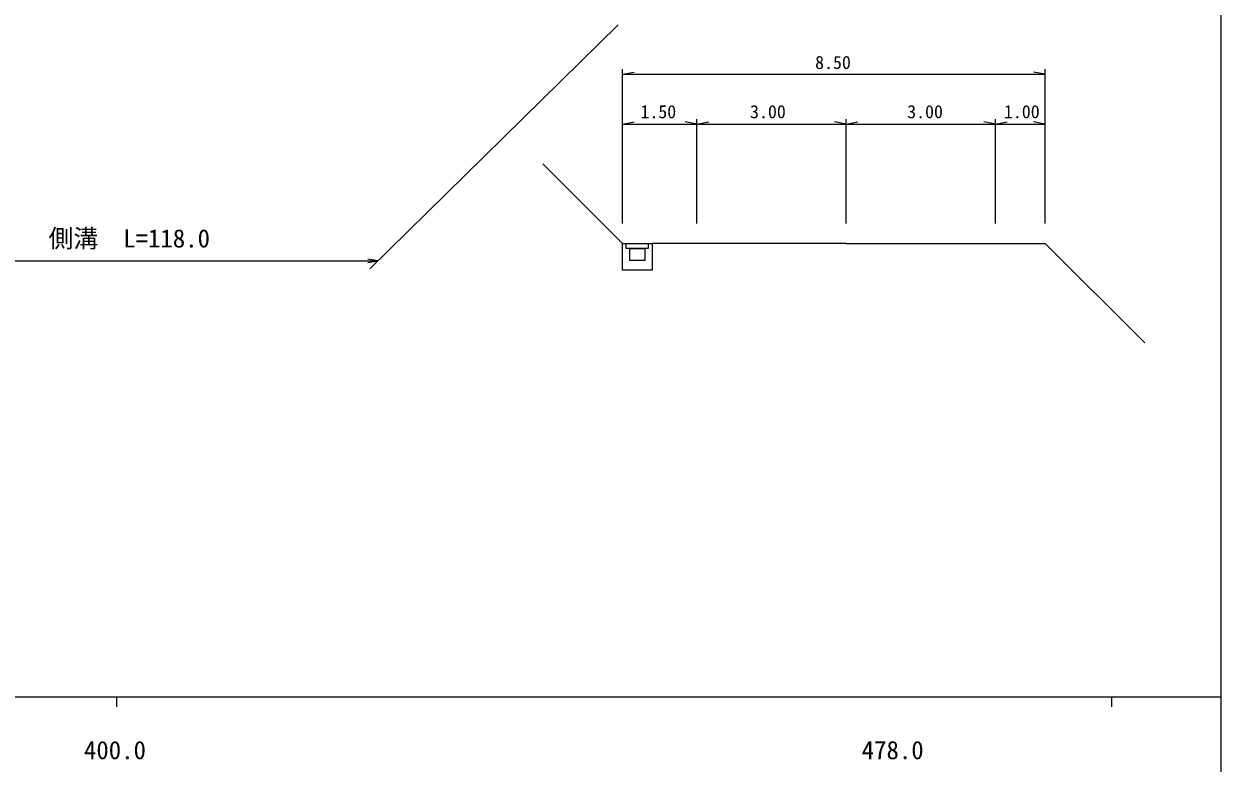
# Model space of a CAD drawing. Units: millimetres, scale not verified. Extents: x 40000 to 680000, y 20000 to 380000.
# Drawn here: x 458698 to 579000, y 198357 to 272642 of the extents above; entities that cross this region are included whole.
import ezdxf
from ezdxf.enums import TextEntityAlignment as Align

# ---------------------------------------------------------------- set-up
doc = ezdxf.new("R2010")
doc.units = ezdxf.units.MM
doc.header["$LTSCALE"] = 1000
for name, color, linetype, lineweight in [('M-BGD', 7, 'Continuous', 25), ('M-STR-HTXT', 7, 'Continuous', 13), ('M-TTL-BAND', 7, 'Continuous', 25)]:
    doc.layers.add(name, color=color, linetype=linetype, lineweight=lineweight)
doc.styles.add('ＭＳ ゴシック', font='')
doc.styles.get('ＭＳ ゴシック').set_extended_font_data('MS Gothic')

msp = doc.modelspace()

# ---------------------------------------------------------------- linework, layer by layer
at = {"layer": 'M-BGD'}
for p, q in [((518834, 258582), (518834, 268082)), ((518834, 267582), (520015, 267790)), ((518834, 267582), (561334, 267582)), ((561334, 267582), (560152, 267790)), ((561334, 252582), (561334, 268082)), ((518834, 252582), (518834, 266082)), ((518834, 262582), (520015, 262790)), ((518834, 262582), (526334, 262582)), ((526334, 262582), (525152, 262790)), ((526334, 252582), (526334, 263082)), ((526334, 262582), (527515, 262790)), ((526334, 262582), (541334, 262582)), ((541334, 262582), (540152, 262790)), ((541334, 252582), (541334, 263082)), ((541334, 262582), (542515, 262790)), ((541334, 262582), (556334, 262582)), ((556334, 262582), (555152, 262790)), ((556334, 252582), (556334, 263082)), ((556334, 262582), (557515, 262790)), ((556334, 262582), (561334, 262582)), ((561334, 262582), (560152, 262790)), ((518834, 250582), (510834, 258582)), ((518834, 247882), (518834, 250582)), ((518834, 250582), (521834, 250582)), ((519234, 250082), (519234, 250582)), ((519234, 250582), (521434, 250582)), ((521434, 250582), (521434, 250082)), ((527584, 250582), (521834, 250582)), ((521834, 250582), (521834, 247882)), ((541334, 250582), (526334, 250582)), ((541334, 250582), (556334, 250582)), ((556334, 250582), (561334, 250582)), ((561334, 250582), (571334, 240582)), ((521434, 250082), (519234, 250082)), ((519584, 248882), (519584, 250082)), ((519584, 250082), (521084, 250082)), ((521084, 250082), (521084, 248882)), ((521834, 247882), (518834, 247882)), ((521084, 248882), (519584, 248882))]:
    msp.add_line(p, q, dxfattribs=at)
at = {"layer": 'M-STR-HTXT'}
for p, q in [((518424, 272539), (493451, 248042)), ((444357, 248825), (494249, 248825))]:
    msp.add_line(p, q, dxfattribs=at)
msp.add_lwpolyline([(493249, 248658), (494249, 248825), (493249, 248992)], dxfattribs=at)
at = {"layer": 'M-TTL-BAND'}
for p, q in [((579000, 20000), (579000, 370000)), ((40000, 205000), (579000, 205000)), ((468000, 205000), (468000, 204000)), ((568000, 205000), (568000, 204000))]:
    msp.add_line(p, q, dxfattribs=at)

# ---------------------------------------------------------------- texts
at = {"layer": 'M-BGD', "style": 'ＭＳ ゴシック'}
for s, p in [('8.50', (538206, 267719)), ('1.50', (520651, 262768)), ('3.00', (531668, 262768)), ('3.00', (547458, 262768)), ('1.00', (557181, 262768))]:
    msp.add_text(s, height=1320, dxfattribs=at).set_placement(p, align=Align.BOTTOM_LEFT)
at = {"layer": 'M-STR-HTXT', "style": 'ＭＳ ゴシック'}
msp.add_text('側溝\u3000L=118.0', height=1833, dxfattribs=at).set_placement((461166, 249624), align=Align.BOTTOM_LEFT)
at = {"layer": 'M-TTL-BAND', "style": 'ＭＳ ゴシック'}
for s, p in [('400.0', (467844, 198195)), ('478.0', (546000, 198195))]:
    msp.add_text(s, height=1833, dxfattribs=at).set_placement(p, align=Align.BOTTOM_CENTER)

doc.saveas('drawing.dxf')
